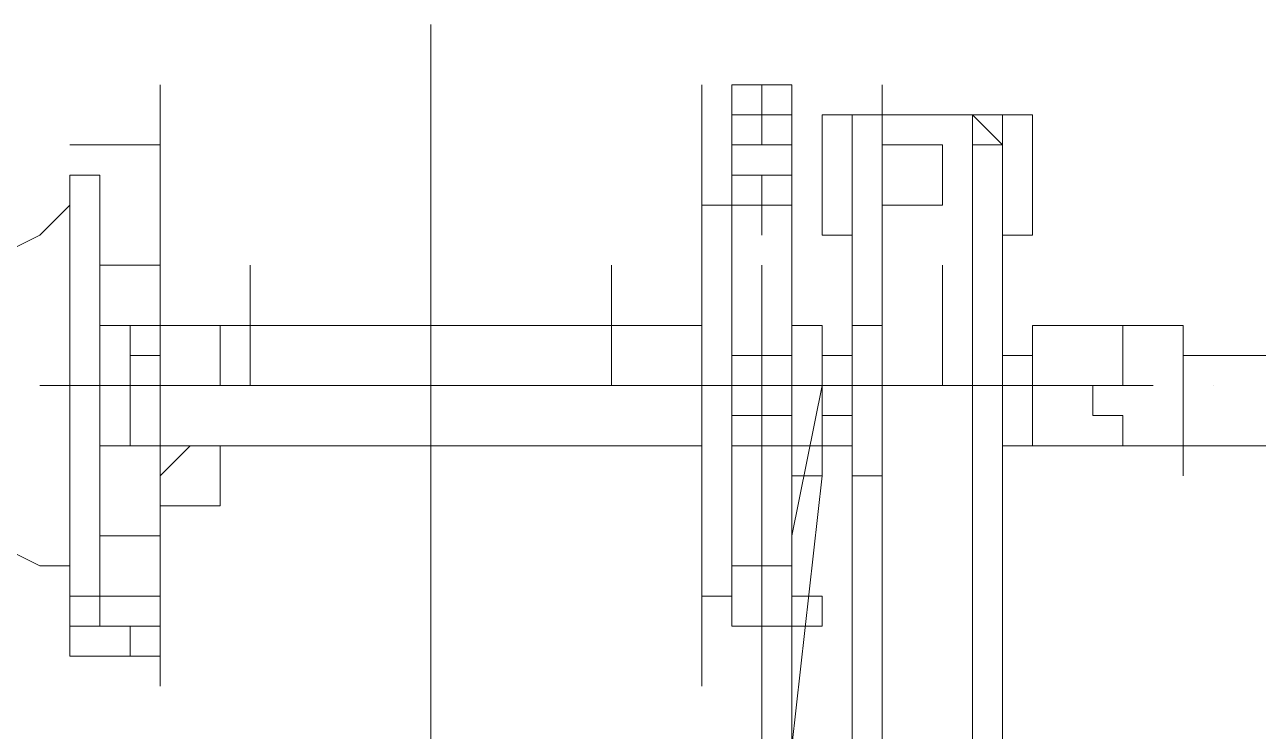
# Model space of a CAD drawing. Header units: millimetres. Extents: x -1005 to 294628, y -1154 to 182592.
# Drawn here: x 10601 to 13425, y 154388 to 156006 of the extents above; entities that cross this region are included whole.
import ezdxf

# ---------------------------------------------------------------- set-up
doc = ezdxf.new("R2010")
doc.units = ezdxf.units.MM
doc.layers.add('PDF_Geomertry', color=7, linetype='Continuous')

msp = doc.modelspace()

# ---------------------------------------------------------------- linework, layer by layer
at = {"layer": 'PDF_Geomertry', "lineweight": 5}
for points in [[(11530.6, 156006.3), (11530.6, 154284.4)], [(10910.7, 154491.1), (10910.7, 154491.1), (10910.7, 155868.6), (10910.7, 154835.4), (10773, 154835.4), (10841.9, 154835.4)], [(12219.3, 155868.6), (12219.3, 155868.6), (12288.2, 155868.6), (12288.2, 155868.6)], [(12219.3, 155868.6), (12219.3, 155661.9), (12219.3, 155868.6), (12219.3, 155868.6), (12219.3, 155799.7), (12288.2, 155799.7), (12288.2, 155730.8), (12288.2, 155868.6), (12288.2, 155868.6)], [(12288.2, 155868.6), (12288.2, 155868.6), (12357.1, 155868.6)], [(12357.1, 155868.6), (12357.1, 155868.6), (12357.1, 155661.9), (12357.1, 155868.6), (12357.1, 155868.6), (12357.1, 155799.7), (12288.2, 155799.7), (12288.2, 155730.8), (12288.2, 155868.6), (12288.2, 155868.6)], [(12357.1, 155868.6), (12357.1, 155868.6)], [(11324, 153182.4), (12426, 154215.5), (12494.8, 154215.5), (12426, 154215.5), (12426, 153940.1), (12494.8, 153940.1), (12494.8, 155799.7)], [(12219.3, 155730.8), (12219.3, 155730.8), (12219.3, 155799.7)], [(12288.2, 155593), (12288.2, 155661.9), (12288.2, 155524.2), (12288.2, 155661.9), (12288.2, 155593), (12288.2, 155593), (12357.1, 155593), (12357.1, 155661.9), (12357.1, 155661.9), (12357.1, 155730.8), (12357.1, 155799.7)], [(12563.7, 155799.7), (12563.7, 153940.1), (12563.7, 155799.7), (12426, 155799.7), (12494.8, 155799.7), (12839.2, 155799.7), (12908.1, 155799.7), (12563.7, 155799.7), (12839.2, 155799.7), (12839.2, 153940.1), (12908.1, 153940.1), (12908.1, 154008.9), (12908.1, 154008.9)], [(12839.2, 155799.7), (12839.2, 153940.1), (12770.4, 153940.1), (12770.4, 155799.7)], [(12219.3, 155730.8), (12219.3, 155730.8), (12357.1, 155730.8)], [(12219.3, 155661.9), (12219.3, 155593), (12219.3, 155661.9), (12219.3, 155730.8), (12219.3, 155730.8)], [(12357.1, 155730.8), (12357.1, 155730.8), (12357.1, 155661.9), (12357.1, 155593), (12357.1, 155593)], [(12357.1, 155661.9), (12357.1, 155730.8), (12357.1, 155730.8)], [(12563.7, 155730.8), (12563.7, 155730.8)], [(12770.4, 155730.8), (12839.2, 155730.8)], [(10773, 155317.6), (10773, 155661.9), (10773, 154697.7), (10704.1, 154697.7), (10704.1, 154766.5), (10635.2, 154766.5), (10497.5, 154835.4)], [(10497.5, 155455.3), (10635.2, 155524.2), (10704.1, 155593), (10704.1, 155661.9), (10773, 155661.9), (10773, 155661.9), (10773, 155317.6), (10841.9, 155317.6), (10841.9, 155042), (10773, 155042), (10773, 154628.8), (10773, 154628.8)], [(10704.1, 154697.7), (10704.1, 155661.9)], [(12219.3, 155661.9), (12219.3, 155661.9), (12357.1, 155661.9)], [(12357.1, 155593), (12357.1, 155661.9), (12357.1, 155661.9)], [(12150.5, 155317.6), (10979.6, 155317.6), (10910.7, 155317.6), (10910.7, 155248.7), (10910.7, 155593)], [(12150.5, 155593), (12219.3, 155593), (12219.3, 155593)], [(12219.3, 155593), (12219.3, 155593), (12288.2, 155593), (12288.2, 155593)], [(12357.1, 154766.5), (12357.1, 154697.7), (12357.1, 155110.9), (12357.1, 154697.7), (12357.1, 155593)], [(10910.7, 155455.3), (10773, 155455.3), (10841.9, 155455.3), (10841.9, 155455.3)], [(10910.7, 155455.3), (10910.7, 155455.3), (10841.9, 155455.3)], [(11943.9, 155179.8), (11943.9, 155455.3)], [(12288.2, 155455.3), (12288.2, 155179.8)], [(12701.5, 155179.8), (12701.5, 155455.3)], [(12150.5, 155386.4), (12150.5, 155317.6), (12150.5, 155317.6)], [(10910.7, 155317.6), (10910.7, 155248.7), (10841.9, 155248.7), (10841.9, 155248.7)], [(10910.7, 155317.6), (10910.7, 155042), (10910.7, 155042)], [(12426, 155248.7), (12426, 155248.7), (12426, 155317.6), (12357.1, 155317.6)], [(12426, 155317.6), (12426, 155248.7)], [(12563.7, 155317.6), (12494.8, 155317.6)], [(12839.2, 155317.6), (12839.2, 155317.6)], [(12908.1, 155042), (12908.1, 155317.6)], [(13252.5, 155042), (13252.5, 155317.6)], [(10910.7, 155248.7), (10910.7, 155042), (10910.7, 154766.5), (10910.7, 154697.7)], [(12494.8, 155248.7), (12426, 155248.7), (12426, 155042), (12494.8, 155042)], [(12908.1, 155248.7), (12839.2, 155248.7)], [(13252.5, 154973.2), (13252.5, 155042), (13734.6, 155042), (13734.6, 155248.7), (13252.5, 155248.7)], [(13045.8, 155179.8), (13045.8, 155179.8), (10635.2, 155179.8)], [(11324, 155179.8), (10773, 155179.8)], [(11530.6, 155179.8), (11461.7, 155179.8)], [(12288.2, 155179.8), (12288.2, 155179.8), (11668.4, 155179.8)], [(12219.3, 155110.9), (12219.3, 155110.9), (12219.3, 155179.8)], [(12357.1, 155179.8), (12357.1, 155179.8), (12219.3, 155179.8), (12219.3, 155179.8), (12288.2, 155179.8), (12288.2, 155179.8)], [(12357.1, 154835.4), (12426, 155179.8), (12426, 155179.8)], [(12357.1, 155179.8), (12357.1, 155179.8)], [(12426, 155110.9), (12494.8, 155110.9), (12494.8, 155179.8), (12426, 155179.8)], [(13183.6, 155179.8), (12563.7, 155179.8)], [(13114.7, 155179.8), (13114.7, 155179.8), (13045.8, 155179.8), (13045.8, 155110.9)], [(13321.3, 155179.8), (13321.3, 155179.8)], [(12219.3, 155110.9), (12219.3, 154697.7), (12219.3, 155110.9), (12288.2, 155110.9), (12288.2, 155110.9)], [(12908.1, 155110.9), (12908.1, 155042), (12839.2, 155042)], [(13045.8, 155110.9), (13045.8, 155110.9), (13114.7, 155110.9)], [(13114.7, 155110.9), (13114.7, 155110.9)], [(10773, 154628.8), (10773, 155042)], [(10910.7, 155042), (10841.9, 155042), (10841.9, 155042)], [(12150.5, 154973.2), (12150.5, 155042), (10979.6, 155042), (10910.7, 154973.2)], [(12426, 154973.2), (12426, 154973.2), (12426, 155042), (12357.1, 155042)], [(12426, 154973.2), (12426, 154973.2), (12426, 155042), (12426, 155042)], [(11117.3, 153182.4), (12357.1, 154353.3), (12426, 154973.2), (12357.1, 154973.2), (12357.1, 154353.3), (12357.1, 154284.4), (12357.1, 154353.3)], [(12563.7, 154973.2), (12494.8, 154973.2)], [(12839.2, 154973.2), (12839.2, 154973.2)], [(10910.7, 154628.8), (10704.1, 154628.8), (10841.9, 154628.8), (10841.9, 154559.9), (10704.1, 154559.9), (10910.7, 154559.9), (10910.7, 154835.4), (10910.7, 154835.4)], [(10841.9, 154835.4), (10841.9, 154835.4), (10910.7, 154835.4), (10910.7, 154628.8)], [(10910.7, 154835.4), (10910.7, 154491.1), (10910.7, 154491.1)], [(12219.3, 154766.5), (12219.3, 154697.7), (12219.3, 154628.8), (12219.3, 154628.8)], [(12150.5, 154697.7), (12219.3, 154697.7), (12219.3, 154697.7)], [(12357.1, 154628.8), (12357.1, 154628.8), (12357.1, 154697.7), (12426, 154697.7)], [(12426, 154697.7), (12426, 154628.8), (12357.1, 154628.8)], [(12357.1, 154628.8), (12357.1, 154628.8), (12357.1, 154559.9)], [(12150.5, 154491.1), (12150.5, 154491.1)], [(12288.2, 154491.1), (12288.2, 154491.1)], [(12357.1, 154491.1), (12357.1, 154146.7)]]:
    msp.add_lwpolyline(points, dxfattribs=at)
for points in [[(10910.7, 155868.6), (10910.7, 155868.6)], [(12150.5, 155868.6), (12150.5, 154491.1), (12150.5, 155868.6)], [(12288.2, 155868.6), (12288.2, 155868.6)], [(12288.2, 155868.6), (12288.2, 155868.6)], [(12288.2, 155868.6), (12288.2, 155868.6)], [(12357.1, 155868.6), (12357.1, 155868.6)], [(12563.7, 155868.6), (12563.7, 155799.7)], [(12426, 155524.2), (12426, 155799.7)], [(12563.7, 155730.8), (12563.7, 155799.7), (12563.7, 155730.8)], [(12563.7, 155730.8), (12563.7, 155799.7), (12563.7, 155730.8)], [(12563.7, 155730.8), (12563.7, 155799.7), (12563.7, 155730.8)], [(12770.4, 155799.7), (12770.4, 155730.8), (12839.2, 155730.8), (12770.4, 155799.7)], [(12770.4, 155730.8), (12770.4, 155799.7), (12770.4, 155730.8)], [(12770.4, 155730.8), (12839.2, 155730.8), (12770.4, 155799.7), (12770.4, 155730.8)], [(12908.1, 155524.2), (12908.1, 155799.7)], [(10704.1, 155730.8), (10910.7, 155730.8), (10704.1, 155730.8), (10841.9, 155730.8)], [(10910.7, 155455.3), (10910.7, 155730.8)], [(12219.3, 155730.8), (12219.3, 155661.9)], [(12219.3, 155730.8), (12219.3, 155661.9)], [(12219.3, 155661.9), (12219.3, 155730.8)], [(12357.1, 155730.8), (12357.1, 155661.9)], [(12357.1, 155730.8), (12357.1, 155661.9)], [(12357.1, 155730.8), (12357.1, 155730.8)], [(12563.7, 155730.8), (12563.7, 155593.1), (12701.5, 155593.1), (12701.5, 155730.8), (12563.7, 155730.8)], [(12770.4, 155730.8), (12839.2, 155730.8), (12770.4, 155730.8)], [(12219.3, 155661.9), (12219.3, 155661.9)], [(12357.1, 155661.9), (12357.1, 155661.9)], [(12357.1, 155661.9), (12357.1, 155661.9)], [(10910.7, 155593), (10910.7, 155593)], [(12219.3, 155179.8), (12219.3, 155593)], [(12357.1, 155593), (12357.1, 155593)], [(12357.1, 155593), (12357.1, 155179.8)], [(12426, 155524.2), (12494.8, 155524.2)], [(12908.1, 155524.2), (12839.2, 155524.2)], [(10773, 155455.3), (10773, 155455.3)], [(10773, 155455.3), (10773, 155317.6), (10910.7, 155317.6), (10910.7, 155455.3), (10773, 155455.3)], [(10773, 155455.3), (10773, 155317.6), (10910.7, 155317.6), (10910.7, 155455.3), (10773, 155455.3)], [(10773, 155455.3), (10773, 155317.6), (10910.7, 155317.6), (10910.7, 155455.3), (10773, 155455.3)], [(10773, 155455.3), (10773, 155317.6), (10910.7, 155317.6), (10910.7, 155455.3), (10773, 155455.3)], [(10773, 155455.3), (10773, 155317.6), (10910.7, 155317.6), (10910.7, 155455.3), (10773, 155455.3)], [(10773, 155455.3), (10773, 155317.6), (10910.7, 155317.6), (10910.7, 155455.3), (10773, 155455.3)], [(10773, 155455.3), (10773, 155455.3)], [(10773, 155455.3), (10773, 155317.6), (10910.7, 155317.6), (10910.7, 155455.3), (10773, 155455.3)], [(10773, 155455.3), (10773, 155317.6), (10910.7, 155317.6), (10910.7, 155455.3), (10773, 155455.3)], [(10773, 155455.3), (10773, 155317.6), (10910.7, 155317.6), (10910.7, 155455.3), (10773, 155455.3)], [(10773, 155455.3), (10773, 155455.3)], [(10773, 155455.3), (10773, 155317.6), (10910.7, 155317.6), (10910.7, 155455.3), (10773, 155455.3)], [(10773, 155455.3), (10773, 155317.6), (10910.7, 155317.6), (10910.7, 155455.3), (10773, 155455.3)], [(10773, 155455.3), (10773, 155317.6), (10910.7, 155317.6), (10910.7, 155455.3), (10773, 155455.3)], [(10773, 155455.3), (10773, 155455.3)], [(11117.3, 155455.3), (11117.3, 155179.8)], [(12288.2, 155110.9), (12288.2, 154422.2), (12288.2, 155110.9), (12357.1, 155110.9), (12357.1, 155179.8), (12288.2, 155179.8), (12288.2, 155455.3)], [(10910.7, 155317.6), (10910.7, 155179.8), (11048.5, 155179.8), (11048.5, 155317.6), (10910.7, 155317.6)], [(12426, 155317.6), (12426, 155042)], [(12908.1, 155317.6), (12908.1, 155317.6), (13114.7, 155317.6), (13252.5, 155317.6), (13252.5, 155042), (13114.7, 155042), (12908.1, 155042)], [(13114.7, 155179.8), (13114.7, 155317.6), (13114.7, 155179.8)], [(10841.9, 155248.7), (10841.9, 155248.7), (10841.9, 155042), (10841.9, 155042)], [(12219.3, 155042), (12288.2, 155042), (12357.1, 155042), (12357.1, 155248.7), (12288.2, 155248.7), (12219.3, 155248.7)], [(12288.2, 155042), (12288.2, 155248.7)], [(12426, 155248.7), (12426, 155248.7)], [(12357.1, 155110.9), (12357.1, 155110.9)], [(13114.7, 155042), (13114.7, 155110.9), (13114.7, 155042)], [(10841.9, 155042), (10841.9, 155042)], [(10910.7, 155042), (10910.7, 154904.3), (11048.5, 154904.3), (11048.5, 155042), (10910.7, 155042)], [(10910.7, 155042), (10910.7, 155042)], [(10910.7, 155042), (10910.7, 154904.3), (11048.5, 154904.3), (11048.5, 155042), (10910.7, 155042)], [(10910.7, 155042), (10910.7, 154904.3), (11048.5, 154904.3), (11048.5, 155042), (10910.7, 155042)], [(10910.7, 155042), (10910.7, 154904.3), (11048.5, 154904.3), (11048.5, 155042), (10910.7, 155042)], [(12426, 155042), (12426, 155042)], [(10773, 154835.4), (10773, 154835.4)], [(10773, 154835.4), (10773, 154697.7), (10910.7, 154697.7), (10910.7, 154835.4), (10773, 154835.4)], [(10773, 154835.4), (10773, 154697.7), (10910.7, 154697.7), (10910.7, 154835.4), (10773, 154835.4)], [(10773, 154835.4), (10773, 154697.7), (10910.7, 154697.7), (10910.7, 154835.4), (10773, 154835.4)], [(10773, 154835.4), (10773, 154697.7), (10910.7, 154697.7), (10910.7, 154835.4), (10773, 154835.4)], [(10773, 154835.4), (10773, 154697.7), (10910.7, 154697.7), (10910.7, 154835.4), (10773, 154835.4)], [(10773, 154835.4), (10773, 154697.7), (10910.7, 154697.7), (10910.7, 154835.4), (10773, 154835.4)], [(10773, 154835.4), (10773, 154835.4)], [(10773, 154835.4), (10773, 154697.7), (10910.7, 154697.7), (10910.7, 154835.4), (10773, 154835.4)], [(10773, 154835.4), (10773, 154697.7), (10910.7, 154697.7), (10910.7, 154835.4), (10773, 154835.4)], [(10773, 154835.4), (10773, 154697.7), (10910.7, 154697.7), (10910.7, 154835.4), (10773, 154835.4)], [(10773, 154835.4), (10773, 154835.4)], [(10773, 154835.4), (10773, 154697.7), (10910.7, 154697.7), (10910.7, 154835.4), (10773, 154835.4)], [(10773, 154835.4), (10773, 154697.7), (10910.7, 154697.7), (10910.7, 154835.4), (10773, 154835.4)], [(10773, 154835.4), (10773, 154697.7), (10910.7, 154697.7), (10910.7, 154835.4), (10773, 154835.4)], [(10773, 154835.4), (10773, 154835.4)], [(10704.1, 154766.5), (10704.1, 154628.8), (10704.1, 154559.9)], [(12288.2, 154766.5), (12357.1, 154766.5), (12357.1, 154628.8), (12288.2, 154628.8), (12288.2, 154559.9), (12288.2, 154628.8), (12219.3, 154628.8), (12219.3, 154766.5)], [(12288.2, 154628.8), (12288.2, 154766.5)], [(12219.3, 154697.7), (12219.3, 154697.7)], [(12288.2, 154628.8), (12288.2, 154697.7)], [(12288.2, 154697.7), (12288.2, 154697.7)], [(12357.1, 154697.7), (12357.1, 154697.7)], [(12357.1, 154697.7), (12357.1, 154697.7), (12357.1, 154697.7), (12357.1, 154628.8)], [(12357.1, 154697.7), (12357.1, 154697.7)], [(12357.1, 154697.7), (12357.1, 154628.8), (12357.1, 154697.7)], [(12357.1, 154628.8), (12426, 154628.8), (12357.1, 154628.8)], [(12288.2, 154284.4), (12288.2, 154422.2)]]:
    msp.add_lwpolyline(points, close=True, dxfattribs=at)

doc.saveas('drawing.dxf')
